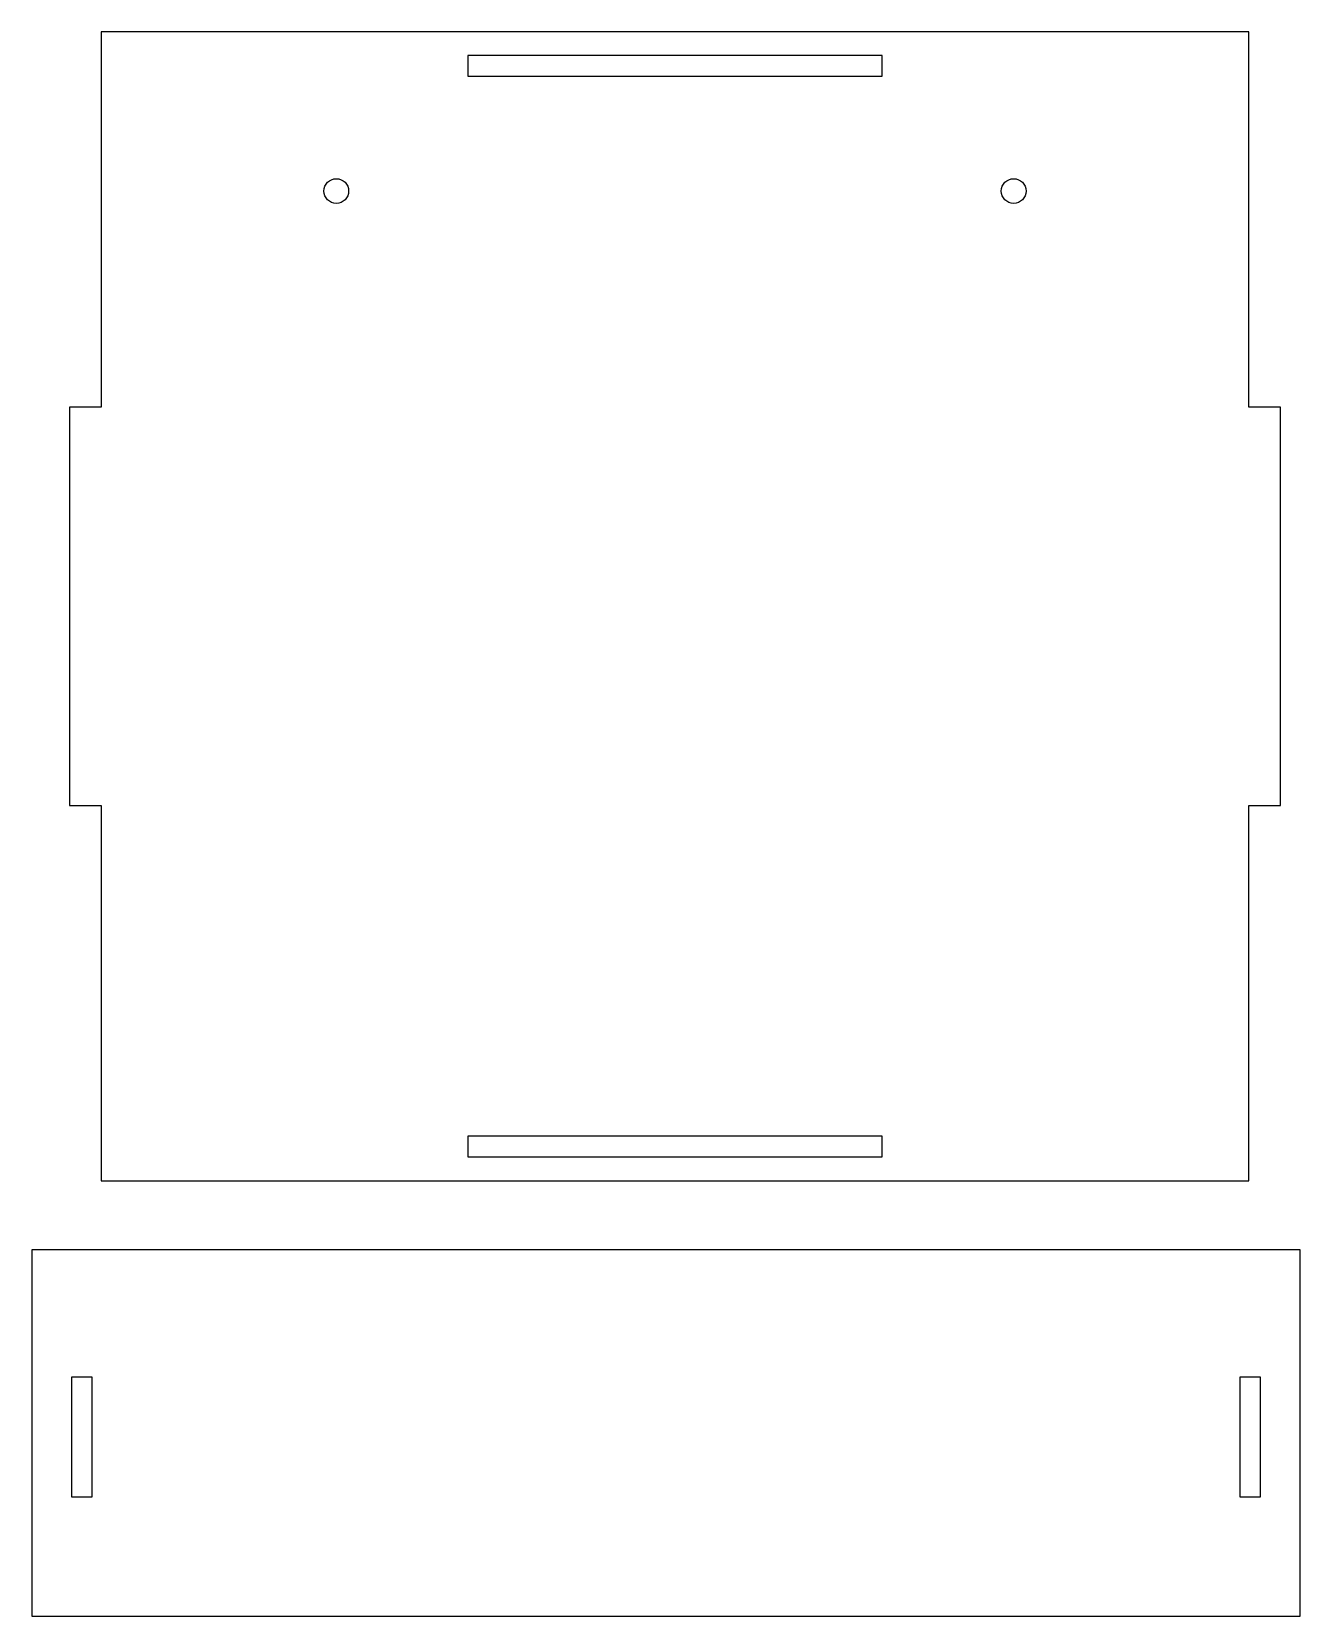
# Model space of a CAD drawing. Header units: millimetres. Extents: x -8.1 to 7.8, y -12.6 to 7.3.
import ezdxf

# ---------------------------------------------------------------- set-up
doc = ezdxf.new("R2010")
doc.units = ezdxf.units.MM

msp = doc.modelspace()

# ---------------------------------------------------------------- linework, layer by layer
at = {"color": 7, "linetype": 'Continuous'}
for p, q in [((7.2, 7.315), (-7.2, 7.315)), ((-7.2, 7.315), (-7.2, 2.605)), ((7.2, 2.605), (7.2, 7.315)), ((2.6, 7.015), (-2.6, 7.015)), ((-2.6, 7.015), (-2.6, 6.755)), ((2.6, 6.755), (2.6, 7.015)), ((-2.6, 6.755), (2.6, 6.755)), ((-7.2, 2.605), (-7.6, 2.605)), ((-7.6, 2.605), (-7.6, -2.395)), ((7.6, 2.605), (7.2, 2.605)), ((7.6, -2.395), (7.6, 2.605)), ((-7.6, -2.395), (-7.2, -2.395)), ((-7.2, -2.395), (-7.2, -7.105)), ((7.2, -7.105), (7.2, -2.395)), ((7.2, -2.395), (7.6, -2.395)), ((-2.6, -6.545), (-2.6, -6.805)), ((2.6, -6.545), (-2.6, -6.545)), ((2.6, -6.805), (2.6, -6.545)), ((-2.6, -6.805), (2.6, -6.805)), ((-7.2, -7.105), (7.2, -7.105)), ((7.847, -7.969), (-8.073, -7.969)), ((-8.073, -7.969), (-8.073, -12.569)), ((7.847, -12.569), (7.847, -7.969)), ((-7.313, -9.569), (-7.573, -9.569)), ((-7.573, -9.569), (-7.573, -11.069)), ((-7.313, -11.069), (-7.313, -9.569)), ((7.347, -9.569), (7.087, -9.569)), ((7.087, -9.569), (7.087, -11.069)), ((7.347, -11.069), (7.347, -9.569)), ((-7.573, -11.069), (-7.313, -11.069)), ((7.087, -11.069), (7.347, -11.069)), ((-8.073, -12.569), (7.847, -12.569))]:
    msp.add_line(p, q, dxfattribs=at)
for centre in [(-4.25, 5.315), (4.25, 5.315)]:
    msp.add_circle(centre, 0.155, dxfattribs=at)

doc.saveas('drawing.dxf')
